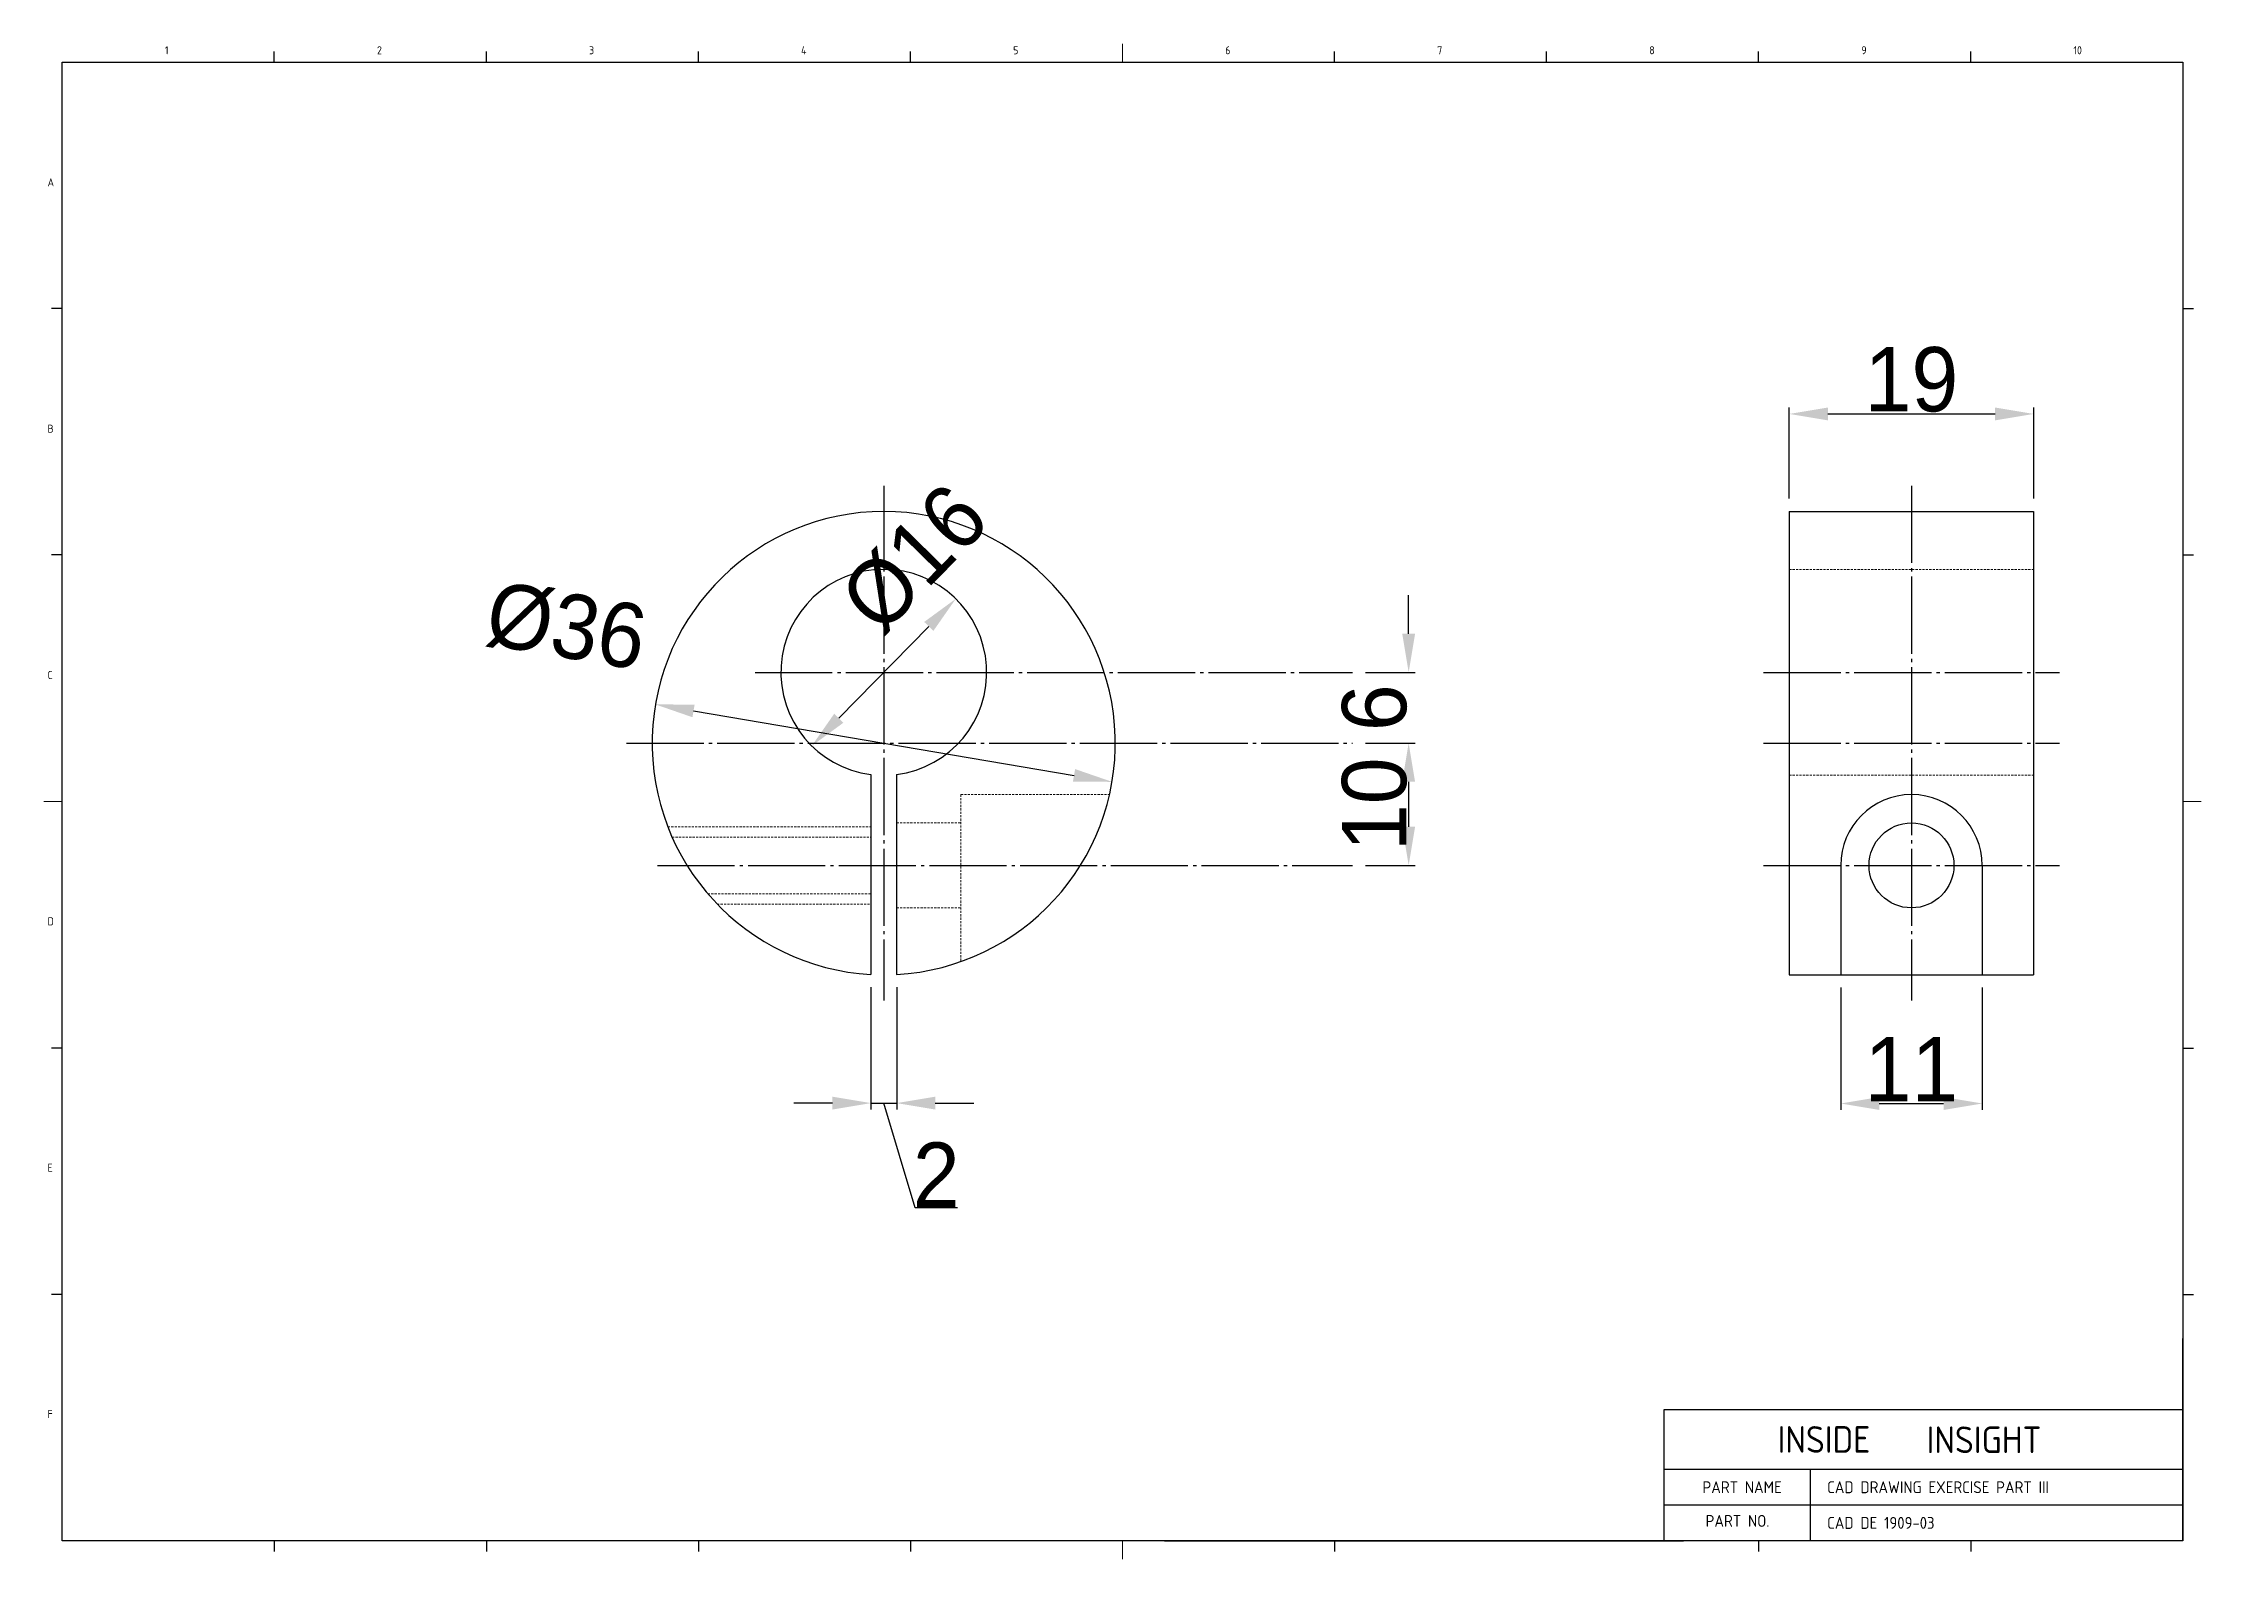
# Model space of a CAD drawing. Header units: inches. Extents: x 328 to 12229, y 132 to 477.
# Drawn here: x 12061.3 to 12229.1, y 134.4 to 252.3 of the extents above; entities that cross this region are included whole.
import ezdxf

# ---------------------------------------------------------------- set-up
doc = ezdxf.new("R2010")
doc.units = ezdxf.units.IN
doc.header["$MEASUREMENT"] = 0
for name, pattern in [('C2', [7.05, 6, -0.4, 0.25, -0.4]), ('D2', [11.2, 8, -0.8, 0.4, -0.8, 0.4, -0.8]), ('DASHED', [0.2068, 0.1655, -0.0413])]:
    doc.linetypes.add(name, pattern=pattern)
doc.layers.add('1', color=1, linetype='C2')
doc.layers.add('3', color=3, linetype='D2')
doc.layers.add('2', color=6, linetype='DASHED', lineweight=18)
doc.layers.add('DIMENSION', color=3, linetype='Continuous', lineweight=25)
doc.styles.add('A', font='GENISO', dxfattribs={"bigfont": 'WHGTXT'})
doc.styles.get("Standard").update_dxf_attribs({"font": 'gulim.ttc'})
doc.dimstyles.new('Copy of Copy of inside insight-1', dxfattribs={"dimscale": 100, "dimtxt": 5, "dimasz": 3, "dimexe": 0.5, "dimexo": 1, "dimgap": 0.09, "dimtad": 1, "dimdec": 0, "dimzin": 0, "dimdsep": 46, "dimtxsty": 'Standard', "dimcen": 0.09, "dimdle": 1, "dimclrd": 3, "dimclre": 3, "dimclrt": 2, "dimadec": 0, "dimazin": 0, "dimtfac": 1, "dimtdec": 0, "dimtofl": 0, "dimtmove": 0, "dimatfit": 3, "dimfxl": 0, "dimtolj": 1, "dimtzin": 0, "dimarcsym": 0})

# ---------------------------------------------------------------- blocks, each defined once
blk = doc.blocks.new('*D843')
at = {"layer": 'Defpoints', "color": 0}
for p in [(12132.25, 209.08), (12121.06, 197.66)]:
    blk.add_point(p, dxfattribs=at)
at = {"layer": 'DIMENSION', "color": 3, "lineweight": -2}
blk.add_line((12130.15, 206.94), (12123.16, 199.8), dxfattribs=at)
at = {"layer": 'DIMENSION', "color": 3}
for points in [[(12130.51, 206.59), (12129.8, 207.29), (12132.25, 209.08)], [(12122.8, 200.15), (12123.51, 199.45), (12121.06, 197.66)]]:
    blk.add_solid(points, dxfattribs=at)
at = {"layer": 'DIMENSION', "color": 2, "insert": (12129.04, 212.23), "char_height": 5, "attachment_point": 5, "rotation": 45.5766}
blk.add_mtext('\\A1;{\\Q0;%%c}16', dxfattribs=at)
blk = doc.blocks.new('*D847')
at = {"layer": 'Defpoints', "color": 0}
for p in [(12163.1, 203.37), (12163.1, 197.87), (12167.46, 197.87)]:
    blk.add_point(p, dxfattribs=at)
at = {"layer": 'DIMENSION', "color": 3, "lineweight": -2}
for p, q in [((12167.46, 206.37), (12167.46, 209.37)), ((12164.1, 203.37), (12167.96, 203.37)), ((12164.1, 197.87), (12167.96, 197.87)), ((12167.46, 194.87), (12167.46, 191.87))]:
    blk.add_line(p, q, dxfattribs=at)
at = {"layer": 'DIMENSION', "color": 3}
for points in [[(12166.96, 206.37), (12167.96, 206.37), (12167.46, 203.37)], [(12167.96, 194.87), (12166.96, 194.87), (12167.46, 197.87)]]:
    blk.add_solid(points, dxfattribs=at)
at = {"layer": 'DIMENSION', "color": 2, "insert": (12164.81, 200.62), "char_height": 5, "attachment_point": 5, "rotation": 90}
blk.add_mtext('\\A1;6', dxfattribs=at)
blk = doc.blocks.new('*D852')
at = {"layer": 'Defpoints', "color": 0}
for p in [(12163.1, 197.87), (12163.1, 188.37), (12167.46, 188.37)]:
    blk.add_point(p, dxfattribs=at)
at = {"layer": 'DIMENSION', "color": 3, "lineweight": -2}
for p, q in [((12164.1, 197.87), (12167.96, 197.87)), ((12167.46, 194.87), (12167.46, 191.37)), ((12164.1, 188.37), (12167.96, 188.37))]:
    blk.add_line(p, q, dxfattribs=at)
at = {"layer": 'DIMENSION', "color": 3}
for points in [[(12167.96, 194.87), (12166.96, 194.87), (12167.46, 197.87)], [(12166.96, 191.37), (12167.96, 191.37), (12167.46, 188.37)]]:
    blk.add_solid(points, dxfattribs=at)
at = {"layer": 'DIMENSION', "color": 2, "insert": (12164.81, 193.12), "char_height": 5, "attachment_point": 5, "rotation": 90}
blk.add_mtext('\\A1;10', dxfattribs=at)
blk = doc.blocks.new('*D855')
at = {"layer": 'Defpoints', "color": 0}
for p in [(12125.66, 179.9), (12127.66, 179.9), (12127.66, 169.9)]:
    blk.add_point(p, dxfattribs=at)
at = {"layer": 'DIMENSION', "color": 3, "lineweight": -2}
for p, q in [((12125.66, 178.9), (12125.66, 169.4)), ((12127.66, 178.9), (12127.66, 169.4)), ((12122.66, 169.9), (12119.66, 169.9)), ((12125.66, 169.9), (12127.66, 169.9)), ((12129.1, 161.75), (12126.66, 169.9)), ((12130.66, 169.9), (12133.66, 169.9)), ((12132.39, 161.75), (12129.1, 161.75))]:
    blk.add_line(p, q, dxfattribs=at)
at = {"layer": 'DIMENSION', "color": 3}
for points in [[(12122.66, 169.4), (12122.66, 170.4), (12125.66, 169.9)], [(12130.66, 170.4), (12130.66, 169.4), (12127.66, 169.9)]]:
    blk.add_solid(points, dxfattribs=at)
at = {"layer": 'DIMENSION', "color": 2, "insert": (12130.74, 164.34), "char_height": 5, "attachment_point": 5}
blk.add_mtext('\\A1;2', dxfattribs=at)
blk = doc.blocks.new('*D858')
at = {"layer": 'Defpoints', "color": 0}
for p in [(12216.05, 223.45), (12197.05, 215.87), (12216.05, 215.87)]:
    blk.add_point(p, dxfattribs=at)
at = {"layer": 'DIMENSION', "color": 3, "lineweight": -2}
for p, q in [((12197.05, 216.87), (12197.05, 223.95)), ((12200.05, 223.45), (12213.05, 223.45)), ((12216.05, 216.87), (12216.05, 223.95))]:
    blk.add_line(p, q, dxfattribs=at)
at = {"layer": 'DIMENSION', "color": 3}
for points in [[(12200.05, 223.95), (12200.05, 222.95), (12197.05, 223.45)], [(12213.05, 222.95), (12213.05, 223.95), (12216.05, 223.45)]]:
    blk.add_solid(points, dxfattribs=at)
at = {"layer": 'DIMENSION', "color": 2, "insert": (12206.55, 226.11), "char_height": 5, "attachment_point": 5}
blk.add_mtext('\\A1;19', dxfattribs=at)
blk = doc.blocks.new('*D861')
at = {"layer": 'Defpoints', "color": 0}
for p in [(12201.05, 179.87), (12212.05, 179.87), (12212.05, 169.87)]:
    blk.add_point(p, dxfattribs=at)
at = {"layer": 'DIMENSION', "color": 3, "lineweight": -2}
for p, q in [((12201.05, 178.87), (12201.05, 169.37)), ((12212.05, 178.87), (12212.05, 169.37)), ((12204.05, 169.87), (12209.05, 169.87))]:
    blk.add_line(p, q, dxfattribs=at)
at = {"layer": 'DIMENSION', "color": 3}
for points in [[(12204.05, 170.37), (12204.05, 169.37), (12201.05, 169.87)], [(12209.05, 169.37), (12209.05, 170.37), (12212.05, 169.87)]]:
    blk.add_solid(points, dxfattribs=at)
at = {"layer": 'DIMENSION', "color": 2, "insert": (12206.55, 172.53), "char_height": 5, "attachment_point": 5}
blk.add_mtext('\\A1;11', dxfattribs=at)

msp = doc.modelspace()

# ---------------------------------------------------------------- linework, layer by layer
at = {"linetype": 'Continuous'}
for p, q in [((12062.788239, 250.774072), (12227.639439, 250.774072)), ((12062.788239, 135.896632), (12062.788239, 250.774072)), ((12227.639439, 250.774072), (12227.639439, 135.896632)), ((12227.639439, 135.896632), (12062.788239, 135.896632))]:
    msp.add_line(p, q, dxfattribs=at)
for p, q in [((12197.047858, 215.869332), (12216.047858, 215.869332)), ((12197.047858, 215.869332), (12197.047858, 179.869332)), ((12216.047858, 215.869332), (12216.047858, 179.869332)), ((12125.655039, 195.432078), (12125.655039, 179.897131)), ((12127.655039, 195.432078), (12127.655039, 179.897131)), ((12201.047858, 188.369332), (12201.047858, 179.869332)), ((12212.047858, 188.369332), (12212.047858, 179.869332)), ((12197.047858, 179.869332), (12216.047858, 179.869332))]:
    msp.add_line(p, q)
msp.add_circle((12206.547858, 188.369332), 3.3)
for centre, radius, start, end in [((12126.655039, 197.869332), 18, 273.18473854, 266.81526146), ((12126.655039, 203.369332), 8, 277.18075578, 262.81924422), ((12206.547858, 188.369332), 5.5, 0, 180)]:
    msp.add_arc(centre, radius, start, end)
at = {"layer": '1'}
for p, q in [((12126.655039, 217.869332), (12126.655039, 177.869332)), ((12206.547858, 217.869332), (12206.547858, 177.869332)), ((12116.655039, 203.369332), (12163.098158, 203.369332)), ((12195.047858, 203.369332), (12218.047858, 203.369332)), ((12106.655039, 197.869332), (12163.098158, 197.869332)), ((12195.047858, 197.869332), (12218.047858, 197.869332)), ((12109.055323, 188.369332), (12163.098158, 188.369332)), ((12195.047858, 188.369332), (12218.047858, 188.369332))]:
    msp.add_line(p, q, dxfattribs=at)
at = {"layer": '2'}
for p, q in [((12197.047858, 211.369332), (12216.047858, 211.369332)), ((12197.047858, 195.369332), (12216.047858, 195.369332)), ((12132.655039, 193.869332), (12144.204967, 193.869332)), ((12132.655039, 193.869332), (12132.655039, 180.898769)), ((12109.869628, 191.369332), (12125.655039, 191.369332)), ((12127.655039, 191.669332), (12132.655039, 191.669332)), ((12110.201771, 190.569332), (12125.655039, 190.569332)), ((12112.976223, 186.169332), (12125.655039, 186.169332)), ((12113.703205, 185.369332), (12125.655039, 185.369332)), ((12127.655039, 185.069332), (12132.655039, 185.069332))]:
    msp.add_line(p, q, dxfattribs=at)
at = {"layer": '3', "color": 3, "linetype": 'Continuous'}
for p, q in [((12079.273359, 250.774072), (12079.273359, 251.603512)), ((12095.758479, 250.774072), (12095.758479, 251.603512)), ((12128.728719, 250.774072), (12128.728719, 251.603512)), ((12161.698959, 250.774072), (12161.698959, 251.603512)), ((12178.184079, 250.774072), (12178.184079, 251.603512)), ((12194.669199, 250.774072), (12194.669199, 251.603512)), ((12211.154319, 250.774072), (12211.154319, 251.603512)), ((12062.788239, 231.634744), (12061.958799, 231.634744)), ((12227.639439, 231.634744), (12228.468879, 231.634744)), ((12062.788239, 212.495416), (12061.958799, 212.495416)), ((12227.639439, 212.495416), (12228.468879, 212.495416)), ((12062.788239, 174.175288), (12061.958799, 174.175288)), ((12227.639439, 174.175288), (12228.468879, 174.175288)), ((12062.788239, 155.03596), (12061.958799, 155.03596)), ((12227.639439, 155.03596), (12228.468879, 155.03596)), ((12227.639439, 135.896632), (12227.639439, 151.601041)), ((12227.639439, 146.058308), (12187.300662, 146.058308)), ((12187.300662, 146.058308), (12187.300662, 135.896632)), ((12227.639439, 141.439364), (12187.300662, 141.439364)), ((12198.694057, 135.896632), (12198.694057, 141.439364)), ((12227.639439, 138.667998), (12187.300662, 138.667998)), ((12079.273359, 135.896632), (12079.273359, 135.067192)), ((12095.758479, 135.896632), (12095.758479, 135.067192)), ((12112.243599, 135.896632), (12112.243599, 135.067192)), ((12128.728719, 135.896632), (12128.728719, 135.067192)), ((12148.485794, 135.896632), (12188.824572, 135.896632)), ((12161.698959, 135.896632), (12161.698959, 135.067192)), ((12194.669199, 135.896632), (12194.669199, 135.067192)), ((12211.154319, 135.896632), (12211.154319, 135.067192))]:
    msp.add_line(p, q, dxfattribs=at)
at = {"layer": '3', "linetype": 'Continuous'}
msp.add_line((12112.243599, 250.774072), (12112.243599, 251.603512), dxfattribs=at)
at = {"layer": '3', "color": 3, "linetype": 'Continuous', "const_width": 0.062208}
for points in [[(12145.213839, 250.774072), (12145.213839, 252.225592)], [(12062.788239, 193.335352), (12061.336719, 193.335352)], [(12227.639439, 193.335352), (12229.090959, 193.335352)], [(12145.213839, 135.896632), (12145.213839, 134.445112)]]:
    msp.add_lwpolyline(points, dxfattribs=at)
at = {"layer": 'Defpoints', "color": 0, "linetype": 'ByBlock'}
for p in [(12113.519607, 210.176259), (12131.113419, 210.011835), (12122.196658, 196.726829), (12139.79047, 185.562405)]:
    msp.add_point(p, dxfattribs=at)
at = {"layer": 'DIMENSION', "color": 3}
msp.add_line((12111.865799, 200.375007), (12141.444278, 195.363657), dxfattribs=at)
for points in [[(12111.949322, 200.867982), (12111.782277, 199.882033), (12108.907952, 200.876142)], [(12141.360755, 194.870682), (12141.5278, 195.856631), (12144.402125, 194.862522)]]:
    msp.add_solid(points, dxfattribs=at)

# ---------------------------------------------------------------- texts
at = {"linetype": 'Continuous', "style": 'A'}
for s, height, p in [('1', 0.62208, (12070.771599, 251.396152)), ('2', 0.62208, (12087.256719, 251.396152)), ('3', 0.62208, (12103.741839, 251.396152)), ('4', 0.62208, (12120.226959, 251.396152)), ('5', 0.62208, (12136.712079, 251.396152)), ('6', 0.62208, (12153.197199, 251.396152)), ('7', 0.62208, (12169.682319, 251.396152)), ('8', 0.62208, (12186.167439, 251.396152)), ('9', 0.62208, (12202.652559, 251.396152)), ('10', 0.62208, (12219.137679, 251.396152)), ('A', 0.62208, (12061.647759, 241.131832)), ('B', 0.62208, (12061.647759, 221.992504)), ('C', 0.62208, (12061.647759, 202.853176)), ('D', 0.62208, (12061.647759, 183.713848)), ('E', 0.62208, (12061.647759, 164.57452)), ('F', 0.62208, (12061.647759, 145.435192)), ('INSIDE', 2.0706161, (12196.145542, 142.730347)), ('INSIGHT', 2.0706161, (12207.727428, 142.704071)), ('PART NAME', 0.9237888, (12190.300439, 139.591787)), ('CAD DRAWING EXERCISE PART III', 0.9237888, (12199.994519, 139.591787)), ('PART NO.', 0.9237888, (12190.544596, 136.974385)), ('CAD DE 1909-03', 0.9237888, (12199.994519, 136.82042))]:
    msp.add_text(s, height=height, dxfattribs=at).set_placement(p)
at = {"layer": 'DIMENSION', "color": 2, "insert": (12101.978263, 206.937824), "char_height": 5, "attachment_point": 5, "rotation": 350.38394575}
msp.add_mtext('\\A1;{\\Q0;%%c}36', dxfattribs=at)

# ---------------------------------------------------------------- dimensions: what is measured, and where the dimension line sits
at = {"layer": 'DIMENSION'}
for base, p1, p2, override, picture, middle in [((12216.047858, 223.45286), (12197.047858, 215.869332), (12216.047858, 215.869332), {"dimscale": 1, "dimlfac": 1, "dimtxsty": 'Standard', "dimsah": 1, "dimtolj": 1}, '*D858', (12206.547858, 226.11036)), ((12127.655039, 169.897131), (12125.655039, 179.897131), (12127.655039, 179.897131), {"dimscale": 1, "dimlfac": 1, "dimtxsty": 'Standard', "dimsah": 1, "dimtmove": 1, "dimtolj": 1}, '*D855', (12129.19004, 164.342131)), ((12212.047858, 169.869332), (12201.047858, 179.869332), (12212.047858, 179.869332), {"dimscale": 1, "dimlfac": 1, "dimtxsty": 'Standard', "dimsah": 1, "dimtolj": 1}, '*D861', (12206.547858, 172.526832))]:
    dim = msp.add_linear_dim(base=base, p1=p1, p2=p2, dimstyle='Copy of Copy of inside insight-1', override=override, dxfattribs=at)
    dim.commit()
    dim.dimension.update_dxf_attribs({"geometry": picture, "text_midpoint": middle})
dim = msp.add_diameter_dim_2p(p1=(12121.055402, 197.655833), p2=(12132.254675, 209.082831), text='{\\Q0;%%c}16', dimstyle='Copy of Copy of inside insight-1', override={"dimscale": 1, "dimlfac": 1, "dimtxsty": 'Standard', "dimsah": 1, "dimtmove": 2, "dimtolj": 1}, dxfattribs=at)
dim.commit()
dim.dimension.update_dxf_attribs({"geometry": '*D843', "text_midpoint": (12129.040832, 212.232627), "dimtype": 163})
for base, p1, p2, angle, picture, middle in [((12167.4649698049, 197.8693320581), (12163.0981580666, 203.3693320581), (12163.0981580666, 197.8693320581), 270, '*D847', (12164.8124698013, 200.6193320581)), ((12167.4649698049, 188.3693320581), (12163.0981580666, 197.8693320581), (12163.0981580666, 188.3693320581), 90, '*D852', (12164.8074698013, 193.1193320581))]:
    dim = msp.add_linear_dim(base=base, p1=p1, p2=p2, angle=angle, dimstyle='Copy of Copy of inside insight-1', override={"dimscale": 1, "dimlfac": 1, "dimtxsty": 'Standard', "dimsah": 1, "dimtolj": 1}, dxfattribs=at)
    dim.commit()
    dim.dimension.update_dxf_attribs({"geometry": picture, "text_midpoint": middle})

doc.saveas('drawing.dxf')
